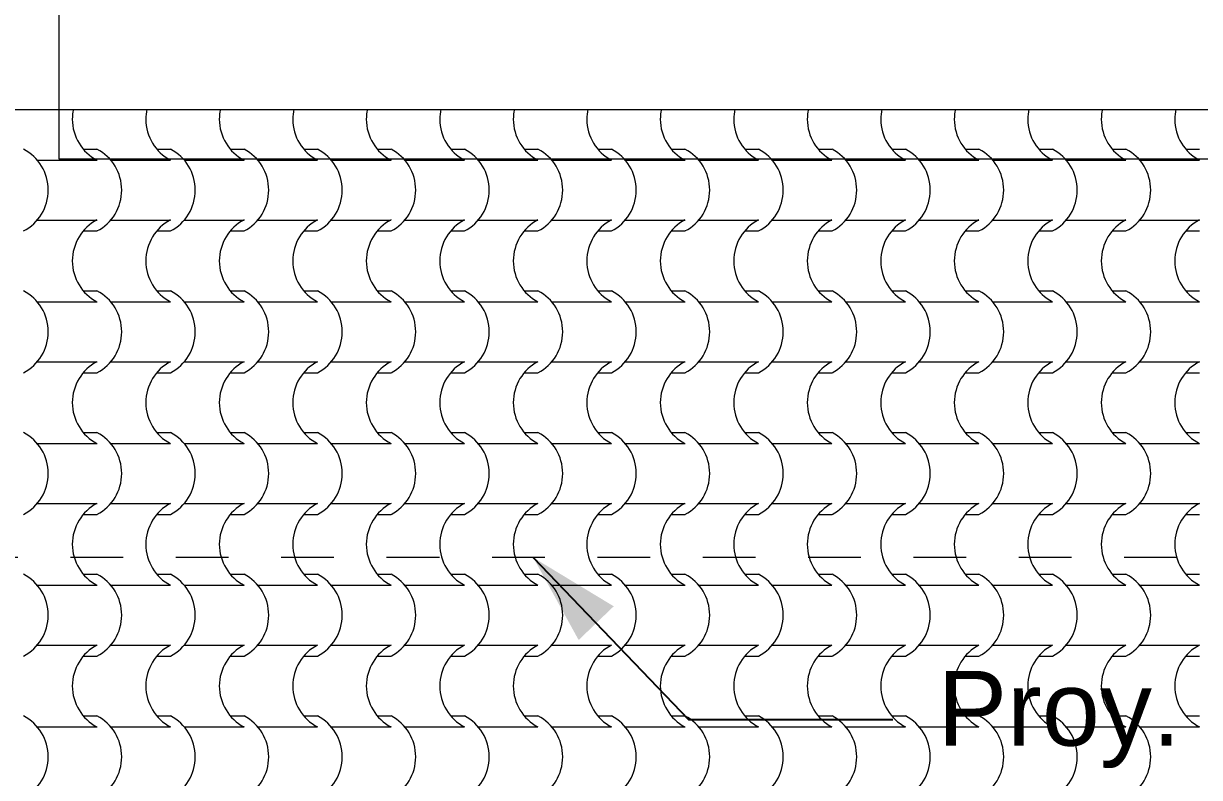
# Model space of a CAD drawing. Header units: metres. Extents: x -41 to 412, y -15 to 25.
# Drawn here: x 138.128 to 140.49, y 16.565 to 18.079 of the extents above; entities that cross this region are included whole.
import ezdxf

# ---------------------------------------------------------------- set-up
doc = ezdxf.new("R2010")
doc.units = ezdxf.units.M
doc.header["$MEASUREMENT"] = 0
doc.linetypes.add('Dashed', pattern=[0.211667, 0.105833, -0.105833])
for name, color, linetype in [('2D Drafting - General', 7, 'Continuous'), ('Annotation - Label', 7, 'Continuous'), ('Interior - Furniture', 7, 'Continuous'), ('Shell - Roof', 7, 'Continuous')]:
    doc.layers.add(name, color=color, linetype=linetype)
doc.styles.add('GENERATED_STYLE_2', font='arial.ttf')
doc.dimstyles.new('GENERATED_STYLE__5', dxfattribs={"dimtxt": 0.18, "dimasz": 0.1824, "dimexe": 0.18, "dimexo": 0.0625, "dimgap": 0.09, "dimtad": 0, "dimtih": 1, "dimtoh": 1, "dimdec": 4, "dimzin": 0, "dimdsep": 46, "dimcen": 0.09, "dimadec": 0, "dimazin": 0, "dimtfac": 1, "dimtdec": 4, "dimtmove": 0, "dimatfit": 3, "dimldrblk": 'ARROWHEAD_5', "dimfxl": 1, "dimtolj": 1, "dimtzin": 0, "dimarcsym": 0})

# ---------------------------------------------------------------- blocks, each defined once
blk = doc.blocks.new('*X48', base_point=(152.192, 0))
at = {"layer": 'Shell - Roof', "color": 23, "linetype": 'Continuous', "lineweight": 13, "true_color": 0xbf8080}
for p, q in [((138.2478, 17.8269), (138.2753, 17.8269)), ((138.3954, 17.8269), (138.4229, 17.8269)), ((138.5431, 17.8269), (138.5706, 17.8269)), ((138.6907, 17.8269), (138.7182, 17.8269)), ((138.8383, 17.8269), (138.8658, 17.8269)), ((138.986, 17.8269), (139.0135, 17.8269)), ((139.1336, 17.8269), (139.1611, 17.8269)), ((139.2812, 17.8269), (139.3087, 17.8269)), ((139.4289, 17.8269), (139.4564, 17.8269)), ((139.5765, 17.8269), (139.604, 17.8269)), ((139.7241, 17.8269), (139.7516, 17.8269)), ((139.8717, 17.8269), (139.8993, 17.8269)), ((140.0194, 17.8269), (140.0469, 17.8269)), ((140.167, 17.8269), (140.1945, 17.8269)), ((140.3146, 17.8269), (140.3422, 17.8269)), ((140.4623, 17.8269), (140.4898, 17.8269)), ((138.1556, 17.8049), (138.2154, 17.8049)), ((138.2154, 17.8049), (138.2753, 17.8049)), ((138.3032, 17.8049), (138.3631, 17.8049)), ((138.3631, 17.8049), (138.4229, 17.8049)), ((138.4508, 17.8049), (138.5107, 17.8049)), ((138.5107, 17.8049), (138.5706, 17.8049)), ((138.5985, 17.8049), (138.6583, 17.8049)), ((138.6583, 17.8049), (138.7182, 17.8049)), ((138.7461, 17.8049), (138.806, 17.8049)), ((138.806, 17.8049), (138.8658, 17.8049)), ((138.8937, 17.8049), (138.9536, 17.8049)), ((138.9536, 17.8049), (139.0135, 17.8049)), ((139.0414, 17.8049), (139.1012, 17.8049)), ((139.1012, 17.8049), (139.1611, 17.8049)), ((139.189, 17.8049), (139.2489, 17.8049)), ((139.2489, 17.8049), (139.3087, 17.8049)), ((139.3366, 17.8049), (139.3965, 17.8049)), ((139.3965, 17.8049), (139.4564, 17.8049)), ((139.4843, 17.8049), (139.5441, 17.8049)), ((139.5441, 17.8049), (139.604, 17.8049)), ((139.6319, 17.8049), (139.6918, 17.8049)), ((139.6918, 17.8049), (139.7516, 17.8049)), ((139.7795, 17.8049), (139.8394, 17.8049)), ((139.8394, 17.8049), (139.8993, 17.8049)), ((139.9272, 17.8049), (139.987, 17.8049)), ((139.987, 17.8049), (140.0469, 17.8049)), ((140.0748, 17.8049), (140.1347, 17.8049)), ((140.1347, 17.8049), (140.1945, 17.8049)), ((140.2224, 17.8049), (140.2823, 17.8049)), ((140.2823, 17.8049), (140.3422, 17.8049)), ((140.3701, 17.8049), (140.4299, 17.8049)), ((140.4299, 17.8049), (140.4898, 17.8049)), ((138.1556, 17.6847), (138.2154, 17.6847)), ((138.2154, 17.6847), (138.2753, 17.6847)), ((138.3032, 17.6847), (138.3631, 17.6847)), ((138.3631, 17.6847), (138.4229, 17.6847)), ((138.4508, 17.6847), (138.5107, 17.6847)), ((138.5107, 17.6847), (138.5706, 17.6847)), ((138.5985, 17.6847), (138.6583, 17.6847)), ((138.6583, 17.6847), (138.7182, 17.6847)), ((138.7461, 17.6847), (138.806, 17.6847)), ((138.806, 17.6847), (138.8658, 17.6847)), ((138.8937, 17.6847), (138.9536, 17.6847)), ((138.9536, 17.6847), (139.0135, 17.6847)), ((139.0414, 17.6847), (139.1012, 17.6847)), ((139.1012, 17.6847), (139.1611, 17.6847)), ((139.189, 17.6847), (139.2489, 17.6847)), ((139.2489, 17.6847), (139.3087, 17.6847)), ((139.3366, 17.6847), (139.3965, 17.6847)), ((139.3965, 17.6847), (139.4564, 17.6847)), ((139.4843, 17.6847), (139.5441, 17.6847)), ((139.5441, 17.6847), (139.604, 17.6847)), ((139.6319, 17.6847), (139.6918, 17.6847)), ((139.6918, 17.6847), (139.7516, 17.6847)), ((139.7795, 17.6847), (139.8394, 17.6847)), ((139.8394, 17.6847), (139.8993, 17.6847)), ((139.9272, 17.6847), (139.987, 17.6847)), ((139.987, 17.6847), (140.0469, 17.6847)), ((140.0748, 17.6847), (140.1347, 17.6847)), ((140.1347, 17.6847), (140.1945, 17.6847)), ((140.2224, 17.6847), (140.2823, 17.6847)), ((140.2823, 17.6847), (140.3422, 17.6847)), ((140.3701, 17.6847), (140.4299, 17.6847)), ((140.4299, 17.6847), (140.4898, 17.6847)), ((138.2478, 17.6627), (138.2753, 17.6627)), ((138.3954, 17.6627), (138.4229, 17.6627)), ((138.5431, 17.6627), (138.5706, 17.6627)), ((138.6907, 17.6627), (138.7182, 17.6627)), ((138.8383, 17.6627), (138.8658, 17.6627)), ((138.986, 17.6627), (139.0135, 17.6627)), ((139.1336, 17.6627), (139.1611, 17.6627)), ((139.2812, 17.6627), (139.3087, 17.6627)), ((139.4289, 17.6627), (139.4564, 17.6627)), ((139.5765, 17.6627), (139.604, 17.6627)), ((139.7241, 17.6627), (139.7516, 17.6627)), ((139.8717, 17.6627), (139.8993, 17.6627)), ((140.0194, 17.6627), (140.0469, 17.6627)), ((140.167, 17.6627), (140.1945, 17.6627)), ((140.3146, 17.6627), (140.3422, 17.6627)), ((140.4623, 17.6627), (140.4898, 17.6627)), ((138.2478, 17.5424), (138.2753, 17.5424)), ((138.3954, 17.5424), (138.4229, 17.5424)), ((138.5431, 17.5424), (138.5706, 17.5424)), ((138.6907, 17.5424), (138.7182, 17.5424)), ((138.8383, 17.5424), (138.8658, 17.5424)), ((138.986, 17.5424), (139.0135, 17.5424)), ((139.1336, 17.5424), (139.1611, 17.5424)), ((139.2812, 17.5424), (139.3087, 17.5424)), ((139.4289, 17.5424), (139.4564, 17.5424)), ((139.5765, 17.5424), (139.604, 17.5424)), ((139.7241, 17.5424), (139.7516, 17.5424)), ((139.8717, 17.5424), (139.8993, 17.5424)), ((140.0194, 17.5424), (140.0469, 17.5424)), ((140.167, 17.5424), (140.1945, 17.5424)), ((140.3146, 17.5424), (140.3422, 17.5424)), ((140.4623, 17.5424), (140.4898, 17.5424)), ((138.1556, 17.5204), (138.2154, 17.5204)), ((138.2154, 17.5204), (138.2753, 17.5204)), ((138.3032, 17.5204), (138.3631, 17.5204)), ((138.3631, 17.5204), (138.4229, 17.5204)), ((138.4508, 17.5204), (138.5107, 17.5204)), ((138.5107, 17.5204), (138.5706, 17.5204)), ((138.5985, 17.5204), (138.6583, 17.5204)), ((138.6583, 17.5204), (138.7182, 17.5204)), ((138.7461, 17.5204), (138.806, 17.5204)), ((138.806, 17.5204), (138.8658, 17.5204)), ((138.8937, 17.5204), (138.9536, 17.5204)), ((138.9536, 17.5204), (139.0135, 17.5204)), ((139.0414, 17.5204), (139.1012, 17.5204)), ((139.1012, 17.5204), (139.1611, 17.5204)), ((139.189, 17.5204), (139.2489, 17.5204)), ((139.2489, 17.5204), (139.3087, 17.5204)), ((139.3366, 17.5204), (139.3965, 17.5204)), ((139.3965, 17.5204), (139.4564, 17.5204)), ((139.4843, 17.5204), (139.5441, 17.5204)), ((139.5441, 17.5204), (139.604, 17.5204)), ((139.6319, 17.5204), (139.6918, 17.5204)), ((139.6918, 17.5204), (139.7516, 17.5204)), ((139.7795, 17.5204), (139.8394, 17.5204)), ((139.8394, 17.5204), (139.8993, 17.5204)), ((139.9272, 17.5204), (139.987, 17.5204)), ((139.987, 17.5204), (140.0469, 17.5204)), ((140.0748, 17.5204), (140.1347, 17.5204)), ((140.1347, 17.5204), (140.1945, 17.5204)), ((140.2224, 17.5204), (140.2823, 17.5204)), ((140.2823, 17.5204), (140.3422, 17.5204)), ((140.3701, 17.5204), (140.4299, 17.5204)), ((140.4299, 17.5204), (140.4898, 17.5204)), ((138.1556, 17.4002), (138.2154, 17.4002)), ((138.2154, 17.4002), (138.2753, 17.4002)), ((138.3032, 17.4002), (138.3631, 17.4002)), ((138.3631, 17.4002), (138.4229, 17.4002)), ((138.4508, 17.4002), (138.5107, 17.4002)), ((138.5107, 17.4002), (138.5706, 17.4002)), ((138.5985, 17.4002), (138.6583, 17.4002)), ((138.6583, 17.4002), (138.7182, 17.4002)), ((138.7461, 17.4002), (138.806, 17.4002)), ((138.806, 17.4002), (138.8658, 17.4002)), ((138.8937, 17.4002), (138.9536, 17.4002)), ((138.9536, 17.4002), (139.0135, 17.4002)), ((139.0414, 17.4002), (139.1012, 17.4002)), ((139.1012, 17.4002), (139.1611, 17.4002)), ((139.189, 17.4002), (139.2489, 17.4002)), ((139.2489, 17.4002), (139.3087, 17.4002)), ((139.3366, 17.4002), (139.3965, 17.4002)), ((139.3965, 17.4002), (139.4564, 17.4002)), ((139.4843, 17.4002), (139.5441, 17.4002)), ((139.5441, 17.4002), (139.604, 17.4002)), ((139.6319, 17.4002), (139.6918, 17.4002)), ((139.6918, 17.4002), (139.7516, 17.4002)), ((139.7795, 17.4002), (139.8394, 17.4002)), ((139.8394, 17.4002), (139.8993, 17.4002)), ((139.9272, 17.4002), (139.987, 17.4002)), ((139.987, 17.4002), (140.0469, 17.4002)), ((140.0748, 17.4002), (140.1347, 17.4002)), ((140.1347, 17.4002), (140.1945, 17.4002)), ((140.2224, 17.4002), (140.2823, 17.4002)), ((140.2823, 17.4002), (140.3422, 17.4002)), ((140.3701, 17.4002), (140.4299, 17.4002)), ((140.4299, 17.4002), (140.4898, 17.4002)), ((138.2478, 17.3782), (138.2753, 17.3782)), ((138.3954, 17.3782), (138.4229, 17.3782)), ((138.5431, 17.3782), (138.5706, 17.3782)), ((138.6907, 17.3782), (138.7182, 17.3782)), ((138.8383, 17.3782), (138.8658, 17.3782)), ((138.986, 17.3782), (139.0135, 17.3782)), ((139.1336, 17.3782), (139.1611, 17.3782)), ((139.2812, 17.3782), (139.3087, 17.3782)), ((139.4289, 17.3782), (139.4564, 17.3782)), ((139.5765, 17.3782), (139.604, 17.3782)), ((139.7241, 17.3782), (139.7516, 17.3782)), ((139.8717, 17.3782), (139.8993, 17.3782)), ((140.0194, 17.3782), (140.0469, 17.3782)), ((140.167, 17.3782), (140.1945, 17.3782)), ((140.3146, 17.3782), (140.3422, 17.3782)), ((140.4623, 17.3782), (140.4898, 17.3782)), ((138.2478, 17.258), (138.2753, 17.258)), ((138.3954, 17.258), (138.4229, 17.258)), ((138.5431, 17.258), (138.5706, 17.258)), ((138.6907, 17.258), (138.7182, 17.258)), ((138.8383, 17.258), (138.8658, 17.258)), ((138.986, 17.258), (139.0135, 17.258)), ((139.1336, 17.258), (139.1611, 17.258)), ((139.2812, 17.258), (139.3087, 17.258)), ((139.4289, 17.258), (139.4564, 17.258)), ((139.5765, 17.258), (139.604, 17.258)), ((139.7241, 17.258), (139.7516, 17.258)), ((139.8717, 17.258), (139.8993, 17.258)), ((140.0194, 17.258), (140.0469, 17.258)), ((140.167, 17.258), (140.1945, 17.258)), ((140.3146, 17.258), (140.3422, 17.258)), ((140.4623, 17.258), (140.4898, 17.258)), ((138.1556, 17.2359), (138.2154, 17.2359)), ((138.2154, 17.2359), (138.2753, 17.2359)), ((138.3032, 17.2359), (138.3631, 17.2359)), ((138.3631, 17.2359), (138.4229, 17.2359)), ((138.4508, 17.2359), (138.5107, 17.2359)), ((138.5107, 17.2359), (138.5706, 17.2359)), ((138.5985, 17.2359), (138.6583, 17.2359)), ((138.6583, 17.2359), (138.7182, 17.2359)), ((138.7461, 17.2359), (138.806, 17.2359)), ((138.806, 17.2359), (138.8658, 17.2359)), ((138.8937, 17.2359), (138.9536, 17.2359)), ((138.9536, 17.2359), (139.0135, 17.2359)), ((139.0414, 17.2359), (139.1012, 17.2359)), ((139.1012, 17.2359), (139.1611, 17.2359)), ((139.189, 17.2359), (139.2489, 17.2359)), ((139.2489, 17.2359), (139.3087, 17.2359)), ((139.3366, 17.2359), (139.3965, 17.2359)), ((139.3965, 17.2359), (139.4564, 17.2359)), ((139.4843, 17.2359), (139.5441, 17.2359)), ((139.5441, 17.2359), (139.604, 17.2359)), ((139.6319, 17.2359), (139.6918, 17.2359)), ((139.6918, 17.2359), (139.7516, 17.2359)), ((139.7795, 17.2359), (139.8394, 17.2359)), ((139.8394, 17.2359), (139.8993, 17.2359)), ((139.9272, 17.2359), (139.987, 17.2359)), ((139.987, 17.2359), (140.0469, 17.2359)), ((140.0748, 17.2359), (140.1347, 17.2359)), ((140.1347, 17.2359), (140.1945, 17.2359)), ((140.2224, 17.2359), (140.2823, 17.2359)), ((140.2823, 17.2359), (140.3422, 17.2359)), ((140.3701, 17.2359), (140.4299, 17.2359)), ((140.4299, 17.2359), (140.4898, 17.2359)), ((138.1556, 17.1157), (138.2154, 17.1157)), ((138.2154, 17.1157), (138.2753, 17.1157)), ((138.3032, 17.1157), (138.3631, 17.1157)), ((138.3631, 17.1157), (138.4229, 17.1157)), ((138.4508, 17.1157), (138.5107, 17.1157)), ((138.5107, 17.1157), (138.5706, 17.1157)), ((138.5985, 17.1157), (138.6583, 17.1157)), ((138.6583, 17.1157), (138.7182, 17.1157)), ((138.7461, 17.1157), (138.806, 17.1157)), ((138.806, 17.1157), (138.8658, 17.1157)), ((138.8937, 17.1157), (138.9536, 17.1157)), ((138.9536, 17.1157), (139.0135, 17.1157)), ((139.0414, 17.1157), (139.1012, 17.1157)), ((139.1012, 17.1157), (139.1611, 17.1157)), ((139.189, 17.1157), (139.2489, 17.1157)), ((139.2489, 17.1157), (139.3087, 17.1157)), ((139.3366, 17.1157), (139.3965, 17.1157)), ((139.3965, 17.1157), (139.4564, 17.1157)), ((139.4843, 17.1157), (139.5441, 17.1157)), ((139.5441, 17.1157), (139.604, 17.1157)), ((139.6319, 17.1157), (139.6918, 17.1157)), ((139.6918, 17.1157), (139.7516, 17.1157)), ((139.7795, 17.1157), (139.8394, 17.1157)), ((139.8394, 17.1157), (139.8993, 17.1157)), ((139.9272, 17.1157), (139.987, 17.1157)), ((139.987, 17.1157), (140.0469, 17.1157)), ((140.0748, 17.1157), (140.1347, 17.1157)), ((140.1347, 17.1157), (140.1945, 17.1157)), ((140.2224, 17.1157), (140.2823, 17.1157)), ((140.2823, 17.1157), (140.3422, 17.1157)), ((140.3701, 17.1157), (140.4299, 17.1157)), ((140.4299, 17.1157), (140.4898, 17.1157)), ((138.2478, 17.0937), (138.2753, 17.0937)), ((138.3954, 17.0937), (138.4229, 17.0937)), ((138.5431, 17.0937), (138.5706, 17.0937)), ((138.6907, 17.0937), (138.7182, 17.0937)), ((138.8383, 17.0937), (138.8658, 17.0937)), ((138.986, 17.0937), (139.0135, 17.0937)), ((139.1336, 17.0937), (139.1611, 17.0937)), ((139.2812, 17.0937), (139.3087, 17.0937)), ((139.4289, 17.0937), (139.4564, 17.0937)), ((139.5765, 17.0937), (139.604, 17.0937)), ((139.7241, 17.0937), (139.7516, 17.0937)), ((139.8717, 17.0937), (139.8993, 17.0937)), ((140.0194, 17.0937), (140.0469, 17.0937)), ((140.167, 17.0937), (140.1945, 17.0937)), ((140.3146, 17.0937), (140.3422, 17.0937)), ((140.4623, 17.0937), (140.4898, 17.0937)), ((138.2478, 16.9735), (138.2753, 16.9735)), ((138.3954, 16.9735), (138.4229, 16.9735)), ((138.5431, 16.9735), (138.5706, 16.9735)), ((138.6907, 16.9735), (138.7182, 16.9735)), ((138.8383, 16.9735), (138.8658, 16.9735)), ((138.986, 16.9735), (139.0135, 16.9735)), ((139.1336, 16.9735), (139.1611, 16.9735)), ((139.2812, 16.9735), (139.3087, 16.9735)), ((139.4289, 16.9735), (139.4564, 16.9735)), ((139.5765, 16.9735), (139.604, 16.9735)), ((139.7241, 16.9735), (139.7516, 16.9735)), ((139.8717, 16.9735), (139.8993, 16.9735)), ((140.0194, 16.9735), (140.0469, 16.9735)), ((140.167, 16.9735), (140.1945, 16.9735)), ((140.3146, 16.9735), (140.3422, 16.9735)), ((140.4623, 16.9735), (140.4898, 16.9735)), ((138.1556, 16.9515), (138.2154, 16.9515)), ((138.2154, 16.9515), (138.2753, 16.9515)), ((138.3032, 16.9515), (138.3631, 16.9515)), ((138.3631, 16.9515), (138.4229, 16.9515)), ((138.4508, 16.9515), (138.5107, 16.9515)), ((138.5107, 16.9515), (138.5706, 16.9515)), ((138.5985, 16.9515), (138.6583, 16.9515)), ((138.6583, 16.9515), (138.7182, 16.9515)), ((138.7461, 16.9515), (138.806, 16.9515)), ((138.806, 16.9515), (138.8658, 16.9515)), ((138.8937, 16.9515), (138.9536, 16.9515)), ((138.9536, 16.9515), (139.0135, 16.9515)), ((139.0414, 16.9515), (139.1012, 16.9515)), ((139.1012, 16.9515), (139.1611, 16.9515)), ((139.189, 16.9515), (139.2489, 16.9515)), ((139.2489, 16.9515), (139.3087, 16.9515)), ((139.3366, 16.9515), (139.3965, 16.9515)), ((139.3965, 16.9515), (139.4564, 16.9515)), ((139.4843, 16.9515), (139.5441, 16.9515)), ((139.5441, 16.9515), (139.604, 16.9515)), ((139.6319, 16.9515), (139.6918, 16.9515)), ((139.6918, 16.9515), (139.7516, 16.9515)), ((139.7795, 16.9515), (139.8394, 16.9515)), ((139.8394, 16.9515), (139.8993, 16.9515)), ((139.9272, 16.9515), (139.987, 16.9515)), ((139.987, 16.9515), (140.0469, 16.9515)), ((140.0748, 16.9515), (140.1347, 16.9515)), ((140.1347, 16.9515), (140.1945, 16.9515)), ((140.2224, 16.9515), (140.2823, 16.9515)), ((140.2823, 16.9515), (140.3422, 16.9515)), ((140.3701, 16.9515), (140.4299, 16.9515)), ((140.4299, 16.9515), (140.4898, 16.9515)), ((138.1556, 16.8312), (138.2154, 16.8312)), ((138.2154, 16.8312), (138.2753, 16.8312)), ((138.3032, 16.8312), (138.3631, 16.8312)), ((138.3631, 16.8312), (138.4229, 16.8312)), ((138.4508, 16.8312), (138.5107, 16.8312)), ((138.5107, 16.8312), (138.5706, 16.8312)), ((138.5985, 16.8312), (138.6583, 16.8312)), ((138.6583, 16.8312), (138.7182, 16.8312)), ((138.7461, 16.8312), (138.806, 16.8312)), ((138.806, 16.8312), (138.8658, 16.8312)), ((138.8937, 16.8312), (138.9536, 16.8312)), ((138.9536, 16.8312), (139.0135, 16.8312)), ((139.0414, 16.8312), (139.1012, 16.8312)), ((139.1012, 16.8312), (139.1611, 16.8312)), ((139.189, 16.8312), (139.2489, 16.8312)), ((139.2489, 16.8312), (139.3087, 16.8312)), ((139.3366, 16.8312), (139.3965, 16.8312)), ((139.3965, 16.8312), (139.4564, 16.8312)), ((139.4843, 16.8312), (139.5441, 16.8312)), ((139.5441, 16.8312), (139.604, 16.8312)), ((139.6319, 16.8312), (139.6918, 16.8312)), ((139.6918, 16.8312), (139.7516, 16.8312)), ((139.7795, 16.8312), (139.8394, 16.8312)), ((139.8394, 16.8312), (139.8993, 16.8312)), ((139.9272, 16.8312), (139.987, 16.8312)), ((139.987, 16.8312), (140.0469, 16.8312)), ((140.0748, 16.8312), (140.1347, 16.8312)), ((140.1347, 16.8312), (140.1945, 16.8312)), ((140.2224, 16.8312), (140.2823, 16.8312)), ((140.2823, 16.8312), (140.3422, 16.8312)), ((140.3701, 16.8312), (140.4299, 16.8312)), ((140.4299, 16.8312), (140.4898, 16.8312)), ((138.2478, 16.8092), (138.2753, 16.8092)), ((138.3954, 16.8092), (138.4229, 16.8092)), ((138.5431, 16.8092), (138.5706, 16.8092)), ((138.6907, 16.8092), (138.7182, 16.8092)), ((138.8383, 16.8092), (138.8658, 16.8092)), ((138.986, 16.8092), (139.0135, 16.8092)), ((139.1336, 16.8092), (139.1611, 16.8092)), ((139.2812, 16.8092), (139.3087, 16.8092)), ((139.4289, 16.8092), (139.4564, 16.8092)), ((139.5765, 16.8092), (139.604, 16.8092)), ((139.7241, 16.8092), (139.7516, 16.8092)), ((139.8717, 16.8092), (139.8993, 16.8092)), ((140.0194, 16.8092), (140.0469, 16.8092)), ((140.167, 16.8092), (140.1945, 16.8092)), ((140.3146, 16.8092), (140.3422, 16.8092)), ((140.4623, 16.8092), (140.4898, 16.8092)), ((138.2478, 16.689), (138.2753, 16.689)), ((138.3954, 16.689), (138.4229, 16.689)), ((138.5431, 16.689), (138.5706, 16.689)), ((138.6907, 16.689), (138.7182, 16.689)), ((138.8383, 16.689), (138.8658, 16.689)), ((138.986, 16.689), (139.0135, 16.689)), ((139.1336, 16.689), (139.1611, 16.689)), ((139.2812, 16.689), (139.3087, 16.689)), ((139.4289, 16.689), (139.4564, 16.689)), ((139.5765, 16.689), (139.604, 16.689)), ((139.7241, 16.689), (139.7516, 16.689)), ((139.8717, 16.689), (139.8993, 16.689)), ((140.0194, 16.689), (140.0469, 16.689)), ((140.167, 16.689), (140.1945, 16.689)), ((140.3146, 16.689), (140.3422, 16.689)), ((140.4623, 16.689), (140.4898, 16.689)), ((138.1556, 16.667), (138.2154, 16.667)), ((138.2154, 16.667), (138.2753, 16.667)), ((138.3032, 16.667), (138.3631, 16.667)), ((138.3631, 16.667), (138.4229, 16.667)), ((138.4508, 16.667), (138.5107, 16.667)), ((138.5107, 16.667), (138.5706, 16.667)), ((138.5985, 16.667), (138.6583, 16.667)), ((138.6583, 16.667), (138.7182, 16.667)), ((138.7461, 16.667), (138.806, 16.667)), ((138.806, 16.667), (138.8658, 16.667)), ((138.8937, 16.667), (138.9536, 16.667)), ((138.9536, 16.667), (139.0135, 16.667)), ((139.0414, 16.667), (139.1012, 16.667)), ((139.1012, 16.667), (139.1611, 16.667)), ((139.189, 16.667), (139.2489, 16.667)), ((139.2489, 16.667), (139.3087, 16.667)), ((139.3366, 16.667), (139.3965, 16.667)), ((139.3965, 16.667), (139.4564, 16.667)), ((139.4843, 16.667), (139.5441, 16.667)), ((139.5441, 16.667), (139.604, 16.667)), ((139.6319, 16.667), (139.6918, 16.667)), ((139.6918, 16.667), (139.7516, 16.667)), ((139.7795, 16.667), (139.8394, 16.667)), ((139.8394, 16.667), (139.8993, 16.667)), ((139.9272, 16.667), (139.987, 16.667)), ((139.987, 16.667), (140.0469, 16.667)), ((140.0748, 16.667), (140.1347, 16.667)), ((140.1347, 16.667), (140.1945, 16.667)), ((140.2224, 16.667), (140.2823, 16.667)), ((140.2823, 16.667), (140.3422, 16.667)), ((140.3701, 16.667), (140.4299, 16.667)), ((140.4299, 16.667), (140.4898, 16.667))]:
    blk.add_line(p, q, dxfattribs=at)
for centre, major_axis, start_param, end_param in [((138.3165, 17.8868), (0, 0.0925), 1.351062, 1.56782), ((138.4642, 17.8868), (0, 0.0925), 1.351062, 1.56782), ((138.6118, 17.8868), (0, 0.0925), 1.351062, 1.56782), ((138.7594, 17.8868), (0, 0.0925), 1.351062, 1.56782), ((138.9071, 17.8868), (0, 0.0925), 1.351062, 1.56782), ((139.0547, 17.8868), (0, 0.0925), 1.351062, 1.56782), ((139.2023, 17.8868), (0, 0.0925), 1.351062, 1.56782), ((139.35, 17.8868), (0, 0.0925), 1.351062, 1.56782), ((139.4976, 17.8868), (0, 0.0925), 1.351062, 1.56782), ((139.6452, 17.8868), (0, 0.0925), 1.351062, 1.56782), ((139.7928, 17.8868), (0, 0.0925), 1.351062, 1.56782), ((139.9405, 17.8868), (0, 0.0925), 1.351062, 1.56782), ((140.0881, 17.8868), (0, 0.0925), 1.351062, 1.56782), ((140.2357, 17.8868), (0, 0.0925), 1.351062, 1.56782), ((140.3834, 17.8868), (0, 0.0925), 1.351062, 1.56782), ((140.531, 17.8868), (0, 0.0925), 1.351062, 1.56782), ((138.3165, 17.8873), (0, 0.0925), 1.573772, 2.670554), ((138.4642, 17.8873), (0, 0.0925), 1.573772, 2.670554), ((138.6118, 17.8873), (0, 0.0925), 1.573772, 2.670554), ((138.7594, 17.8873), (0, 0.0925), 1.573772, 2.670554), ((138.9071, 17.8873), (0, 0.0925), 1.573772, 2.670554), ((139.0547, 17.8873), (0, 0.0925), 1.573772, 2.670554), ((139.2023, 17.8873), (0, 0.0925), 1.573772, 2.670554), ((139.35, 17.8873), (0, 0.0925), 1.573772, 2.670554), ((139.4976, 17.8873), (0, 0.0925), 1.573772, 2.670554), ((139.6452, 17.8873), (0, 0.0925), 1.573772, 2.670554), ((139.7928, 17.8873), (0, 0.0925), 1.573772, 2.670554), ((139.9405, 17.8873), (0, 0.0925), 1.573772, 2.670554), ((140.0881, 17.8873), (0, 0.0925), 1.573772, 2.670554), ((140.2357, 17.8873), (0, 0.0925), 1.573772, 2.670554), ((140.3834, 17.8873), (0, 0.0925), 1.573772, 2.670554), ((140.531, 17.8873), (0, 0.0925), 1.573772, 2.670554), ((138.0871, 17.7448), (0, 0.0919), 3.607672, 5.817106), ((138.2347, 17.7448), (0, 0.0919), 3.607672, 5.817106), ((138.3824, 17.7448), (0, 0.0919), 3.607672, 5.817106), ((138.53, 17.7448), (0, 0.0919), 3.607672, 5.817106), ((138.6776, 17.7448), (0, 0.0919), 3.607672, 5.817106), ((138.8253, 17.7448), (0, 0.0919), 3.607672, 5.817106), ((138.9729, 17.7448), (0, 0.0919), 3.607672, 5.817106), ((139.1205, 17.7448), (0, 0.0919), 3.607672, 5.817106), ((139.2682, 17.7448), (0, 0.0919), 3.607672, 5.817106), ((139.4158, 17.7448), (0, 0.0919), 3.607672, 5.817106), ((139.5634, 17.7448), (0, 0.0919), 3.607672, 5.817106), ((139.7111, 17.7448), (0, 0.0919), 3.607672, 5.817106), ((139.8587, 17.7448), (0, 0.0919), 3.607672, 5.817106), ((140.0063, 17.7448), (0, 0.0919), 3.607672, 5.817106), ((140.154, 17.7448), (0, 0.0919), 3.607672, 5.817106), ((140.3016, 17.7448), (0, 0.0919), 3.607672, 5.817106), ((138.3165, 17.6023), (0, 0.0925), 0.471039, 1.56782), ((138.4642, 17.6023), (0, 0.0925), 0.471039, 1.56782), ((138.6118, 17.6023), (0, 0.0925), 0.471039, 1.56782), ((138.7594, 17.6023), (0, 0.0925), 0.471039, 1.56782), ((138.9071, 17.6023), (0, 0.0925), 0.471039, 1.56782), ((139.0547, 17.6023), (0, 0.0925), 0.471039, 1.56782), ((139.2023, 17.6023), (0, 0.0925), 0.471039, 1.56782), ((139.35, 17.6023), (0, 0.0925), 0.471039, 1.56782), ((139.4976, 17.6023), (0, 0.0925), 0.471039, 1.56782), ((139.6452, 17.6023), (0, 0.0925), 0.471039, 1.56782), ((139.7928, 17.6023), (0, 0.0925), 0.471039, 1.56782), ((139.9405, 17.6023), (0, 0.0925), 0.471039, 1.56782), ((140.0881, 17.6023), (0, 0.0925), 0.471039, 1.56782), ((140.2357, 17.6023), (0, 0.0925), 0.471039, 1.56782), ((140.3834, 17.6023), (0, 0.0925), 0.471039, 1.56782), ((140.531, 17.6023), (0, 0.0925), 0.471039, 1.56782), ((138.3165, 17.6028), (0, 0.0925), 1.573772, 2.670554), ((138.4642, 17.6028), (0, 0.0925), 1.573772, 2.670554), ((138.6118, 17.6028), (0, 0.0925), 1.573772, 2.670554), ((138.7594, 17.6028), (0, 0.0925), 1.573772, 2.670554), ((138.9071, 17.6028), (0, 0.0925), 1.573772, 2.670554), ((139.0547, 17.6028), (0, 0.0925), 1.573772, 2.670554), ((139.2023, 17.6028), (0, 0.0925), 1.573772, 2.670554), ((139.35, 17.6028), (0, 0.0925), 1.573772, 2.670554), ((139.4976, 17.6028), (0, 0.0925), 1.573772, 2.670554), ((139.6452, 17.6028), (0, 0.0925), 1.573772, 2.670554), ((139.7928, 17.6028), (0, 0.0925), 1.573772, 2.670554), ((139.9405, 17.6028), (0, 0.0925), 1.573772, 2.670554), ((140.0881, 17.6028), (0, 0.0925), 1.573772, 2.670554), ((140.2357, 17.6028), (0, 0.0925), 1.573772, 2.670554), ((140.3834, 17.6028), (0, 0.0925), 1.573772, 2.670554), ((140.531, 17.6028), (0, 0.0925), 1.573772, 2.670554), ((138.0871, 17.4603), (0, 0.0919), 3.607672, 5.817106), ((138.2347, 17.4603), (0, 0.0919), 3.607672, 5.817106), ((138.3824, 17.4603), (0, 0.0919), 3.607672, 5.817106), ((138.53, 17.4603), (0, 0.0919), 3.607672, 5.817106), ((138.6776, 17.4603), (0, 0.0919), 3.607672, 5.817106), ((138.8253, 17.4603), (0, 0.0919), 3.607672, 5.817106), ((138.9729, 17.4603), (0, 0.0919), 3.607672, 5.817106), ((139.1205, 17.4603), (0, 0.0919), 3.607672, 5.817106), ((139.2682, 17.4603), (0, 0.0919), 3.607672, 5.817106), ((139.4158, 17.4603), (0, 0.0919), 3.607672, 5.817106), ((139.5634, 17.4603), (0, 0.0919), 3.607672, 5.817106), ((139.7111, 17.4603), (0, 0.0919), 3.607672, 5.817106), ((139.8587, 17.4603), (0, 0.0919), 3.607672, 5.817106), ((140.0063, 17.4603), (0, 0.0919), 3.607672, 5.817106), ((140.154, 17.4603), (0, 0.0919), 3.607672, 5.817106), ((140.3016, 17.4603), (0, 0.0919), 3.607672, 5.817106), ((138.3165, 17.3178), (0, 0.0925), 0.471039, 1.56782), ((138.4642, 17.3178), (0, 0.0925), 0.471039, 1.56782), ((138.6118, 17.3178), (0, 0.0925), 0.471039, 1.56782), ((138.7594, 17.3178), (0, 0.0925), 0.471039, 1.56782), ((138.9071, 17.3178), (0, 0.0925), 0.471039, 1.56782), ((139.0547, 17.3178), (0, 0.0925), 0.471039, 1.56782), ((139.2023, 17.3178), (0, 0.0925), 0.471039, 1.56782), ((139.35, 17.3178), (0, 0.0925), 0.471039, 1.56782), ((139.4976, 17.3178), (0, 0.0925), 0.471039, 1.56782), ((139.6452, 17.3178), (0, 0.0925), 0.471039, 1.56782), ((139.7928, 17.3178), (0, 0.0925), 0.471039, 1.56782), ((139.9405, 17.3178), (0, 0.0925), 0.471039, 1.56782), ((140.0881, 17.3178), (0, 0.0925), 0.471039, 1.56782), ((140.2357, 17.3178), (0, 0.0925), 0.471039, 1.56782), ((140.3834, 17.3178), (0, 0.0925), 0.471039, 1.56782), ((140.531, 17.3178), (0, 0.0925), 0.471039, 1.56782), ((138.3165, 17.3183), (0, 0.0925), 1.573772, 2.670554), ((138.4642, 17.3183), (0, 0.0925), 1.573772, 2.670554), ((138.6118, 17.3183), (0, 0.0925), 1.573772, 2.670554), ((138.7594, 17.3183), (0, 0.0925), 1.573772, 2.670554), ((138.9071, 17.3183), (0, 0.0925), 1.573772, 2.670554), ((139.0547, 17.3183), (0, 0.0925), 1.573772, 2.670554), ((139.2023, 17.3183), (0, 0.0925), 1.573772, 2.670554), ((139.35, 17.3183), (0, 0.0925), 1.573772, 2.670554), ((139.4976, 17.3183), (0, 0.0925), 1.573772, 2.670554), ((139.6452, 17.3183), (0, 0.0925), 1.573772, 2.670554), ((139.7928, 17.3183), (0, 0.0925), 1.573772, 2.670554), ((139.9405, 17.3183), (0, 0.0925), 1.573772, 2.670554), ((140.0881, 17.3183), (0, 0.0925), 1.573772, 2.670554), ((140.2357, 17.3183), (0, 0.0925), 1.573772, 2.670554), ((140.3834, 17.3183), (0, 0.0925), 1.573772, 2.670554), ((140.531, 17.3183), (0, 0.0925), 1.573772, 2.670554), ((138.0871, 17.1758), (0, 0.0919), 3.607672, 5.817106), ((138.2347, 17.1758), (0, 0.0919), 3.607672, 5.817106), ((138.3824, 17.1758), (0, 0.0919), 3.607672, 5.817106), ((138.53, 17.1758), (0, 0.0919), 3.607672, 5.817106), ((138.6776, 17.1758), (0, 0.0919), 3.607672, 5.817106), ((138.8253, 17.1758), (0, 0.0919), 3.607672, 5.817106), ((138.9729, 17.1758), (0, 0.0919), 3.607672, 5.817106), ((139.1205, 17.1758), (0, 0.0919), 3.607672, 5.817106), ((139.2682, 17.1758), (0, 0.0919), 3.607672, 5.817106), ((139.4158, 17.1758), (0, 0.0919), 3.607672, 5.817106), ((139.5634, 17.1758), (0, 0.0919), 3.607672, 5.817106), ((139.7111, 17.1758), (0, 0.0919), 3.607672, 5.817106), ((139.8587, 17.1758), (0, 0.0919), 3.607672, 5.817106), ((140.0063, 17.1758), (0, 0.0919), 3.607672, 5.817106), ((140.154, 17.1758), (0, 0.0919), 3.607672, 5.817106), ((140.3016, 17.1758), (0, 0.0919), 3.607672, 5.817106), ((138.3165, 17.0333), (0, 0.0925), 0.471039, 1.56782), ((138.4642, 17.0333), (0, 0.0925), 0.471039, 1.56782), ((138.6118, 17.0333), (0, 0.0925), 0.471039, 1.56782), ((138.7594, 17.0333), (0, 0.0925), 0.471039, 1.56782), ((138.9071, 17.0333), (0, 0.0925), 0.471039, 1.56782), ((139.0547, 17.0333), (0, 0.0925), 0.471039, 1.56782), ((139.2023, 17.0333), (0, 0.0925), 0.471039, 1.56782), ((139.35, 17.0333), (0, 0.0925), 0.471039, 1.56782), ((139.4976, 17.0333), (0, 0.0925), 0.471039, 1.56782), ((139.6452, 17.0333), (0, 0.0925), 0.471039, 1.56782), ((139.7928, 17.0333), (0, 0.0925), 0.471039, 1.56782), ((139.9405, 17.0333), (0, 0.0925), 0.471039, 1.56782), ((140.0881, 17.0333), (0, 0.0925), 0.471039, 1.56782), ((140.2357, 17.0333), (0, 0.0925), 0.471039, 1.56782), ((140.3834, 17.0333), (0, 0.0925), 0.471039, 1.56782), ((140.531, 17.0333), (0, 0.0925), 0.471039, 1.56782), ((138.3165, 17.0339), (0, 0.0925), 1.573772, 2.670554), ((138.4642, 17.0339), (0, 0.0925), 1.573772, 2.670554), ((138.6118, 17.0339), (0, 0.0925), 1.573772, 2.670554), ((138.7594, 17.0339), (0, 0.0925), 1.573772, 2.670554), ((138.9071, 17.0339), (0, 0.0925), 1.573772, 2.670554), ((139.0547, 17.0339), (0, 0.0925), 1.573772, 2.670554), ((139.2023, 17.0339), (0, 0.0925), 1.573772, 2.670554), ((139.35, 17.0339), (0, 0.0925), 1.573772, 2.670554), ((139.4976, 17.0339), (0, 0.0925), 1.573772, 2.670554), ((139.6452, 17.0339), (0, 0.0925), 1.573772, 2.670554), ((139.7928, 17.0339), (0, 0.0925), 1.573772, 2.670554), ((139.9405, 17.0339), (0, 0.0925), 1.573772, 2.670554), ((140.0881, 17.0339), (0, 0.0925), 1.573772, 2.670554), ((140.2357, 17.0339), (0, 0.0925), 1.573772, 2.670554), ((140.3834, 17.0339), (0, 0.0925), 1.573772, 2.670554), ((140.531, 17.0339), (0, 0.0925), 1.573772, 2.670554), ((138.0871, 16.8914), (0, 0.0919), 3.607672, 5.817106), ((138.2347, 16.8914), (0, 0.0919), 3.607672, 5.817106), ((138.3824, 16.8914), (0, 0.0919), 3.607672, 5.817106), ((138.53, 16.8914), (0, 0.0919), 3.607672, 5.817106), ((138.6776, 16.8914), (0, 0.0919), 3.607672, 5.817106), ((138.8253, 16.8914), (0, 0.0919), 3.607672, 5.817106), ((138.9729, 16.8914), (0, 0.0919), 3.607672, 5.817106), ((139.1205, 16.8914), (0, 0.0919), 3.607672, 5.817106), ((139.2682, 16.8914), (0, 0.0919), 3.607672, 5.817106), ((139.4158, 16.8914), (0, 0.0919), 3.607672, 5.817106), ((139.5634, 16.8914), (0, 0.0919), 3.607672, 5.817106), ((139.7111, 16.8914), (0, 0.0919), 3.607672, 5.817106), ((139.8587, 16.8914), (0, 0.0919), 3.607672, 5.817106), ((140.0063, 16.8914), (0, 0.0919), 3.607672, 5.817106), ((140.154, 16.8914), (0, 0.0919), 3.607672, 5.817106), ((140.3016, 16.8914), (0, 0.0919), 3.607672, 5.817106), ((138.3165, 16.7488), (0, 0.0925), 0.471039, 1.56782), ((138.4642, 16.7488), (0, 0.0925), 0.471039, 1.56782), ((138.6118, 16.7488), (0, 0.0925), 0.471039, 1.56782), ((138.7594, 16.7488), (0, 0.0925), 0.471039, 1.56782), ((138.9071, 16.7488), (0, 0.0925), 0.471039, 1.56782), ((139.0547, 16.7488), (0, 0.0925), 0.471039, 1.56782), ((139.2023, 16.7488), (0, 0.0925), 0.471039, 1.56782), ((139.35, 16.7488), (0, 0.0925), 0.471039, 1.56782), ((139.4976, 16.7488), (0, 0.0925), 0.471039, 1.56782), ((139.6452, 16.7488), (0, 0.0925), 0.471039, 1.56782), ((139.7928, 16.7488), (0, 0.0925), 0.471039, 1.56782), ((139.9405, 16.7488), (0, 0.0925), 0.471039, 1.56782), ((140.0881, 16.7488), (0, 0.0925), 0.471039, 1.56782), ((140.2357, 16.7488), (0, 0.0925), 0.471039, 1.56782), ((140.3834, 16.7488), (0, 0.0925), 0.471039, 1.56782), ((140.531, 16.7488), (0, 0.0925), 0.471039, 1.56782), ((138.3165, 16.7494), (0, 0.0925), 1.573772, 2.670554), ((138.4642, 16.7494), (0, 0.0925), 1.573772, 2.670554), ((138.6118, 16.7494), (0, 0.0925), 1.573772, 2.670554), ((138.7594, 16.7494), (0, 0.0925), 1.573772, 2.670554), ((138.9071, 16.7494), (0, 0.0925), 1.573772, 2.670554), ((139.0547, 16.7494), (0, 0.0925), 1.573772, 2.670554), ((139.2023, 16.7494), (0, 0.0925), 1.573772, 2.670554), ((139.35, 16.7494), (0, 0.0925), 1.573772, 2.670554), ((139.4976, 16.7494), (0, 0.0925), 1.573772, 2.670554), ((139.6452, 16.7494), (0, 0.0925), 1.573772, 2.670554), ((139.7928, 16.7494), (0, 0.0925), 1.573772, 2.670554), ((139.9405, 16.7494), (0, 0.0925), 1.573772, 2.670554), ((140.0881, 16.7494), (0, 0.0925), 1.573772, 2.670554), ((140.2357, 16.7494), (0, 0.0925), 1.573772, 2.670554), ((140.3834, 16.7494), (0, 0.0925), 1.573772, 2.670554), ((140.531, 16.7494), (0, 0.0925), 1.573772, 2.670554), ((138.0871, 16.6069), (0, 0.0919), 3.607672, 5.817106), ((138.2347, 16.6069), (0, 0.0919), 3.607672, 5.817106), ((138.3824, 16.6069), (0, 0.0919), 3.607672, 5.817106), ((138.53, 16.6069), (0, 0.0919), 3.607672, 5.817106), ((138.6776, 16.6069), (0, 0.0919), 3.607672, 5.817106), ((138.8253, 16.6069), (0, 0.0919), 3.607672, 5.817106), ((138.9729, 16.6069), (0, 0.0919), 3.607672, 5.817106), ((139.1205, 16.6069), (0, 0.0919), 3.607672, 5.817106), ((139.2682, 16.6069), (0, 0.0919), 3.607672, 5.817106), ((139.4158, 16.6069), (0, 0.0919), 3.607672, 5.817106), ((139.5634, 16.6069), (0, 0.0919), 3.607672, 5.817106), ((139.7111, 16.6069), (0, 0.0919), 3.607672, 5.817106), ((139.8587, 16.6069), (0, 0.0919), 3.607672, 5.817106), ((140.0063, 16.6069), (0, 0.0919), 3.607672, 5.817106), ((140.154, 16.6069), (0, 0.0919), 3.607672, 5.817106), ((140.3016, 16.6069), (0, 0.0919), 3.607672, 5.817106)]:
    blk.add_ellipse(centre, major_axis=major_axis, ratio=0.982018, start_param=start_param, end_param=end_param, dxfattribs=at)
blk = doc.blocks.new('ARROWHEAD_5')
at = {"linetype": 'Continuous', "lineweight": 0}
blk.add_hatch(color=0, dxfattribs=at).paths.add_polyline_path([(-1, 0.2679), (0, 0), (-1, -0.2679)])
at = {"color": 0, "linetype": 'Continuous', "lineweight": 0}
blk.add_line((0, 0), (-1, 0), dxfattribs=at)

msp = doc.modelspace()

# ---------------------------------------------------------------- linework, layer by layer
at = {"layer": '2D Drafting - General', "color": 7, "linetype": 'Dashed', "lineweight": 13}
msp.add_lwpolyline([(132.3096, 17.9069), (132.3096, 7.9569), (142.3496, 7.9569), (142.3496, 17.0069), (137.3996, 17.0069), (137.3996, 17.9069), (137.2496, 17.9069), (137.2496, 17.0069), (132.4596, 17.0069), (132.4596, 17.9069)], close=True, dxfattribs=at)
at = {"layer": 'Interior - Furniture', "color": 251, "linetype": 'Continuous', "lineweight": 20, "true_color": 0x6a6a6a}
for p, q in [((138.1996, 17.8069), (138.1996, 20.8316)), ((143.1496, 17.8069), (138.1996, 17.8069))]:
    msp.add_line(p, q, dxfattribs=at)
at = {"layer": 'Shell - Roof', "color": 23, "linetype": 'Continuous', "lineweight": 13, "true_color": 0xbf8080, "flags": 128}
msp.add_lwpolyline([(131.5096, 17.9069), (137.3296, 17.9069), (143.1496, 17.9069)], dxfattribs=at)

# ---------------------------------------------------------------- block references
at = {"layer": 'Shell - Roof', "color": 23, "linetype": 'Continuous', "lineweight": 13, "true_color": 0xbf8080}
msp.add_blockref('*X48', (152.192, 0), dxfattribs=at)

# ---------------------------------------------------------------- texts
at = {"layer": 'Annotation - Label', "color": 5, "linetype": 'Continuous', "lineweight": 25, "insert": (139.9637, 16.6818), "char_height": 0.15, "attachment_point": 4, "style": 'GENERATED_STYLE_2'}
msp.add_mtext('\\A1;Proy. Muro', dxfattribs=at)

# ---------------------------------------------------------------- leaders
at = {"layer": 'Annotation - Label', "color": 151, "linetype": 'Continuous', "lineweight": 20, "true_color": 0x80c2ff, "annotation_type": 0, "has_hookline": 1, "hookline_direction": 0, "text_width": 1.0008}
msp.add_leader([(139.1517, 17.0069), (139.4637, 16.6818), (139.8737, 16.6818)], dimstyle='GENERATED_STYLE__5', dxfattribs=at)

doc.saveas('drawing.dxf')
